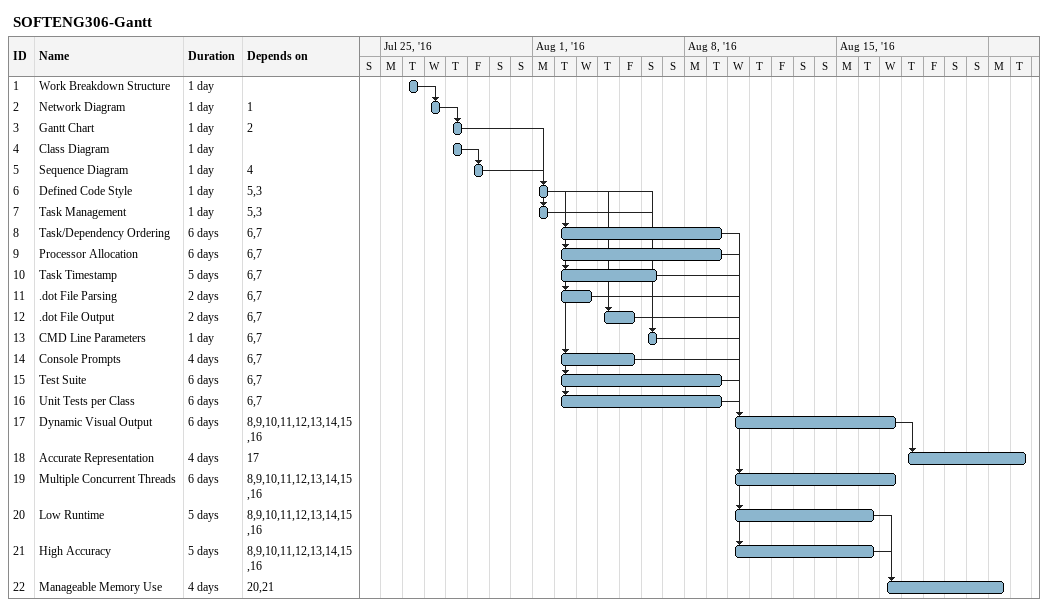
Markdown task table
SOFTENG306-Gantt

| ID | Task | Duration | Start | Finish | Predecessors |
|---|---|---|---|---|---|
| 1 | Work Breakdown Structure | 1d | 2016-07-26 | 2016-07-26 |  |
| 2 | Network Diagram | 1d | 2016-07-27 | 2016-07-27 | 1 |
| 3 | Gantt Chart | 1d | 2016-07-28 | 2016-07-28 | 2 |
| 4 | Class Diagram | 1d | 2016-07-28 | 2016-07-28 |  |
| 5 | Sequence Diagram | 1d | 2016-07-29 | 2016-07-29 | 4 |
| 6 | Defined Code Style | 1d | 2016-08-01 | 2016-08-01 | 5, 3 |
| 7 | Task Management | 1d | 2016-08-01 | 2016-08-01 | 5, 3 |
| 8 | Task/Dependency Ordering | 6d | 2016-08-02 | 2016-08-09 | 6, 7 |
| 9 | Processor Allocation | 6d | 2016-08-02 | 2016-08-09 | 6, 7 |
| 10 | Task Timestamp | 5d | 2016-08-02 | 2016-08-06 | 6, 7 |
| 11 | .dot File Parsing | 2d | 2016-08-02 | 2016-08-03 | 6, 7 |
| 12 | .dot File Output | 2d | 2016-08-04 | 2016-08-05 | 6, 7 |
| 13 | CMD Line Parameters | 1d | 2016-08-06 | 2016-08-06 | 6, 7 |
| 14 | Console Prompts | 4d | 2016-08-02 | 2016-08-05 | 6, 7 |
| 15 | Test Suite | 6d | 2016-08-02 | 2016-08-09 | 6, 7 |
| 16 | Unit Tests per Class | 6d | 2016-08-02 | 2016-08-09 | 6, 7 |
| 17 | Dynamic Visual Output | 6d | 2016-08-10 | 2016-08-17 | 8, 9, 10, 11, 12, 13, 14, 15, 16 |
| 18 | Accurate Representation | 4d | 2016-08-18 | 2016-08-23 | 17 |
| 19 | Multiple Concurrent Threads | 6d | 2016-08-10 | 2016-08-17 | 8, 9, 10, 11, 12, 13, 14, 15, 16 |
| 20 | Low Runtime | 5d | 2016-08-10 | 2016-08-16 | 8, 9, 10, 11, 12, 13, 14, 15, 16 |
| 21 | High Accuracy | 5d | 2016-08-10 | 2016-08-16 | 8, 9, 10, 11, 12, 13, 14, 15, 16 |
| 22 | Manageable Memory Use | 4d | 2016-08-17 | 2016-08-22 | 20, 21 |
